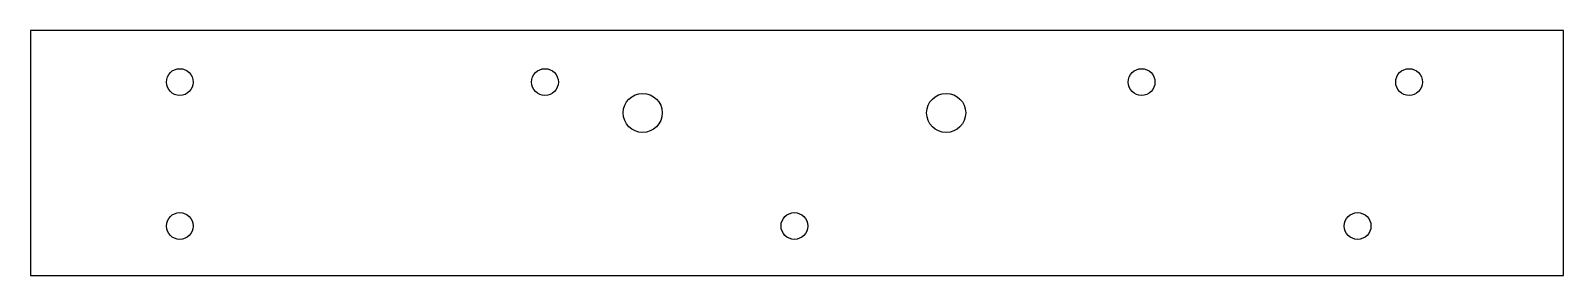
# Model space of a CAD drawing. Header units: millimetres. Extents: x 5 to 1495, y -18 to 220.
import ezdxf

# ---------------------------------------------------------------- set-up
doc = ezdxf.new("R2010")
doc.units = ezdxf.units.MM

msp = doc.modelspace()

# ---------------------------------------------------------------- linework, layer by layer
at = {"color": 7, "linetype": 'Continuous', "lineweight": 25}
for p, q in [((5, 220), (5, -18)), ((1495, 220), (5, 220)), ((1495, -18), (1495, 220)), ((5, -18), (1495, -18))]:
    msp.add_line(p, q, dxfattribs=at)
for centre, radius in [((150, 170), 13), ((505, 170), 13), ((1085, 170), 13), ((1345, 170), 13), ((600, 140), 19), ((895, 140), 19), ((150, 30), 13), ((747.5, 30), 13), ((1295, 30), 13)]:
    msp.add_circle(centre, radius, dxfattribs=at)

doc.saveas('drawing.dxf')
